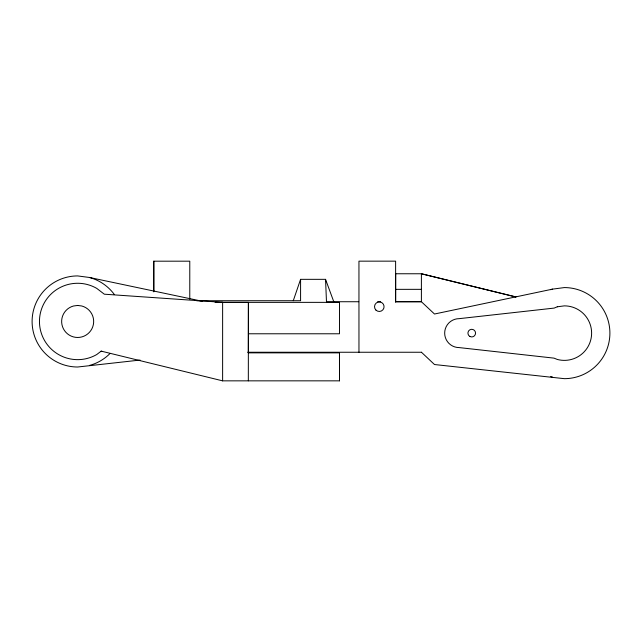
<?xml version="1.0" encoding="UTF-8"?>
<svg xmlns="http://www.w3.org/2000/svg" width="642" height="642" viewBox="0 0 642 642"><rect width="100%" height="100%" fill="white"/><g stroke="black" fill="none" stroke-linecap="round" stroke-linejoin="round"><path stroke-width="0.96" d="M153.783 290.866L153.791 261.19L189.783 261.182L189.775 299.196M339.49 380.842L339.474 352.811L339.49 380.842L222.622 380.85L222.63 302.35L248.398 302.366L248.326 380.85M248.406 302.35L248.326 352.859L339.49 352.867M421.425 352.225L434.49 364.528L564.358 378.668A45.542 45.542 0 0 0 609.9 333.126A45.542 45.542 0 0 0 564.358 287.576L552.569 289.133L434.49 314.018L421.377 301.708L395.624 301.732L395.689 273.757M222.622 380.85L101.837 351.286L101.115 351.182L96.741 354.536A38.191 38.191 0 0 1 39.459 321.465A38.191 38.191 0 0 1 96.741 288.386L104.317 294.197L222.63 302.35L215.07 302.374M293.274 300.721L300.584 279.334L325.542 279.334L333.784 301.732M140.036 360.066L77.642 367.007A45.542 45.542 0 0 1 32.1 321.465A45.542 45.542 0 0 1 77.642 275.924L89.431 277.472L202.631 301.339M221.025 302.422L222.622 302.366M395.785 273.757L421.393 273.765L515.879 296.941L421.393 273.765L421.401 301.724L395.624 301.732M395.697 289.349L421.401 289.341M196.621 300.729L300.584 300.721L300.584 279.334M358.717 301.732L326.481 301.732L325.542 279.334M377.673 301.724L380.666 301.724M215.487 302.366L339.482 302.358L339.482 333.776L248.398 333.776M247.716 352.249L421.425 352.249M101.115 351.182L101.837 351.286M153.783 261.174L153.783 291.861M395.624 302.205L395.616 261.15L358.95 261.158L358.966 352.241M552.569 377.111A45.542 45.542 0 0 1 550.676 376.557M550.676 289.678A45.542 45.542 0 0 1 552.569 289.133M109.846 353.67A45.542 45.542 0 0 1 89.431 365.458M89.431 277.472A45.542 45.542 0 0 1 114.372 294.542M557.304 306.788L554.166 308.088L459.142 318.657A14.461 14.461 0 0 0 444.673 333.118A14.461 14.461 0 0 0 459.142 347.587L554.038 358.14L557.304 359.448A27.261 27.261 0 0 0 591.386 336.681A27.261 27.261 0 0 0 564.358 305.865L557.304 306.788M77.65 305.448L73.501 306.001A16.01 16.01 0 0 0 64.537 330.646A16.01 16.01 0 0 0 90.771 330.646A16.01 16.01 0 0 0 81.791 305.993L77.65 305.448M469.832 336.424A3.82 3.82 0 0 0 475.562 333.118A3.82 3.82 0 0 0 469.832 329.811A3.82 3.82 0 0 0 469.832 336.424M375.923 310.078A4.775 4.775 0 0 0 383.908 307.935A4.775 4.775 0 0 0 378.058 302.085A4.775 4.775 0 0 0 375.923 310.078"/></g></svg>
